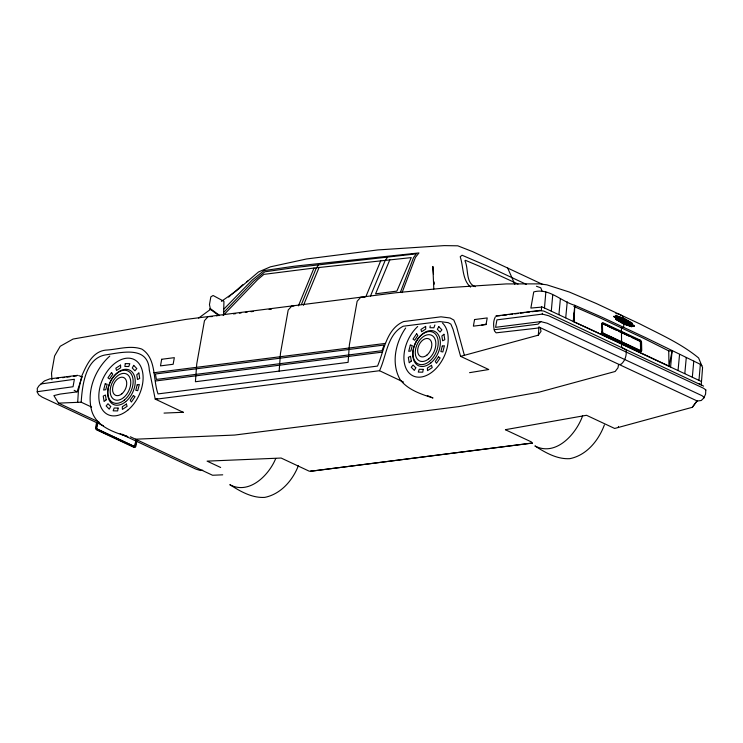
<?xml version="1.0" encoding="UTF-8"?>
<svg xmlns="http://www.w3.org/2000/svg" width="743" height="743" viewBox="0 0 743 743"><rect width="100%" height="100%" fill="white"/><g stroke="black" fill="none" stroke-linecap="round" stroke-linejoin="round"><path stroke-width="1.11" d="M37.419 391.858L37.243 388.413L39.017 385.719L44.413 380.945L49.93 378.837L77.746 375.308M701.866 365.714L700.463 364.367L645.472 337.573L601.709 317.094L574.785 305.327L573.252 321.301L574.088 321.868L574.785 305.327C561.123 301.417 548.854 287.634 533.743 291.925L530.864 308.076L542.436 307.035L701.494 381.54M77.69 402.334L78.414 390.809L81.776 375.995C86.708 364.599 93.107 350.259 107.633 349.99C118.908 349.108 130.629 345.189 141.746 349.052C156.587 358.247 152.761 379.255 158.018 393.911L377.518 366.085C384.094 350.752 386.202 329.084 403.56 321.561L440.989 316.815L450.1 317.985L453.834 320.066L456.536 326.521L464.421 355.442M91.593 407.071L81.173 402.195C82.343 385.004 85.482 357.049 106.955 354.69C122.781 352.219 148.089 346.015 149.297 369.977L155.213 399.102L183.372 412.374M155.213 399.102L157.702 398.88L156.467 399.047M279.154 371.101L280.464 353.389L288.191 310.035L291.823 305.967L293.912 305.958M469.557 372.67L488.736 369.522L460.595 356.343L453.054 329.363L450.871 324.134L448.196 322.648L439.819 321.57L403.198 326.223C387.066 334.619 386.546 355.86 379.524 370.72L403.486 382.051M700.055 384.493L551.956 314.828L543.95 311.131L541.313 310.685L541.619 306.71M701.188 385.524L702.581 367.571L698.606 357.959C681.108 343.517 660.063 334.304 640.029 323.985L596.267 303.497L569.296 292.027L546.894 284.848L539.78 283.872L506.308 283.919L449.617 287.569L395.48 292.807L185.546 319.453L73.074 339.04L60.22 346.275L54.592 355.971L51.518 373.246L51.945 379.822M460.595 356.343L538.303 335.167L538.991 327.059L697.027 400.895L692.365 407.285L614.656 428.46L586.515 415.291L505.454 429.668M544.48 307.946L545.845 291.99M698.977 380.267L700.352 364.311M560.389 298.658L558.922 314.623M679.566 354.402L678.062 370.376M551.287 311.085L552.727 295.12M567.234 301.825L565.72 317.79M686.272 357.578L684.814 373.553M692.337 377.1L693.776 361.144M573.865 306.469L599.555 317.66L643.317 338.149L668.737 350.882L672.118 350.882L670.595 366.856L599.703 333.57M631.559 326.391L623.925 323.892L616.216 319.314L616.17 318.171L616.551 319.165L624.371 323.688L631.856 326.251L632.014 325.313L631.559 326.391L624.074 323.827L616.253 319.295L616.086 318.208L621.78 321.217L621.612 319.982L623.08 320.27L623.117 321.626L624.018 322.1M631.717 325.453L627.343 323.716L627.315 322.592L626.479 323.372L624.213 322.471C624.436 321.375 624.668 322.416 623.749 322.221L622.82 321.765L622.783 320.4L621.752 319.917L621.78 321.217L622.049 319.787M627.389 323.688L627.612 322.453C626.07 325.378 632.711 323.669 631.522 326.409M96.144 427.792L96.126 427.94A1.068 0.752 82.8 0 0 96.358 428.85M430.243 325.824L429.937 327.709L433.884 327.784L434.887 324.96M96.581 422.358L95.652 427.578A1.792 1.254 82.8 0 0 96.581 429.835L133.749 447.24A1.792 1.254 82.8 0 0 135.272 446.125M97.212 422.284L96.284 427.494A1.792 1.254 82.8 0 0 97.212 429.76L134.381 447.156A1.792 1.254 82.8 0 0 135.904 446.041L136.842 440.831M97.203 423.594L96.441 427.903A1.068 0.752 82.8 0 0 96.924 429.064L134.279 446.552A1.068 0.752 82.8 0 0 135.068 445.986L136.025 440.645M97.519 423.556L96.757 427.866A1.068 0.752 82.8 0 0 97.24 429.027L134.594 446.515A1.068 0.752 82.8 0 0 135.384 445.939L136.34 440.599M134.789 445.874L135.337 442.763M223.559 315.413L223.949 301.333L213.092 295.5L210.836 296.866L209.461 304.602L210.315 308.596L219.25 315.19M626.72 322.267L626.906 321.347M672.118 350.882L668.96 366.271L668.737 350.882M627.268 321.375L615.706 316.314L615.733 317.242L616.411 315.989L624.259 318.784L631.884 323.233L632.154 324.44L631.587 323.372L623.962 318.923L616.114 316.128L615.873 317.177L619.532 318.97L617.498 318.143M704.141 397.468L702.144 395.75L547.173 323.214L540.7 321.608L495.6 327.329L496.928 319.871L542.362 314.103L548.622 315.738L703.593 388.273L705.804 389.926L705.581 394.096L703.835 397.969M220.671 467.496L207.093 461.134L281.133 458.041L309.274 471.211L311.707 471.108L532.452 442.995M78.786 375.624L82.083 376.84L77.049 391.867L60.202 394.069L53.895 395.601L58.502 403.133L99.098 422.135M495.321 316.88C493.008 321.264 493.361 326.335 494.504 330.988L496.129 332.836L535.536 328.35L538.313 327.923L538.991 327.059M400.458 292.166L413.582 257.524L416.294 253.846L295.129 267.517L264.805 271.799L253.642 281.105L224.21 311.921M402.065 292.621L415.439 257.375L418.978 252.926L294.572 266.18L264.006 270.591L252.323 279.944L224.08 308.912M298.407 305.847L314.001 268.047L411.241 257.607L396.873 291.117L375.586 293.819L389.815 259.781M301.417 304.509L316.146 268.39L318.478 264.917M303.488 305.308L319.118 267.396M370.478 296.058L385.115 260.617L387.335 257.515M365.853 296.68L380.769 260.7M705.497 390.465L705.804 389.926M275.718 458.524C268.864 475.39 249.016 495.107 229.81 484.668C240.24 491.337 251.988 498.191 264.796 497.383C280.873 494.095 292.696 480.387 298.398 465.62M582.642 415.746C576.215 434.042 555.875 456.917 534.904 445.939C545.334 452.608 557.083 459.462 569.89 458.654C586.766 455.227 598.635 440.395 604.375 424.94M626.897 322.183L627.38 321.134M623.646 320.205L621.454 319.351L623.944 320.066L623.674 321.087L624.835 320.493L626.563 321.431L624.928 321.413M405.669 327.997C395.378 342.727 390.846 363.81 400.384 380.035C408.446 390.075 421.17 394.227 433.002 397.988L427.309 395.536M538.303 335.167L541.025 331.332L540.217 327.496M692.365 407.285L697.027 400.895M626.563 321.431C623.498 321.013 628.234 322.416 624.538 320.632M627.185 322.648L626.525 323.354L624.241 322.462M223.151 315.515L257.607 279.656L263.886 274.371L314.001 268.047M109.778 356.083C94.835 369.54 86.281 391.422 91.826 411.223C96.729 426.863 113.893 432.203 127.907 436.717L122.214 434.265M621.454 319.351L621.185 318.255L619.532 317.605L619.894 318.366L619.829 317.475L621.473 318.125L621.752 319.211M216.845 316.044L218.451 314.456M540.811 321.487L538.108 324.143L494.244 329.716M703.946 397.858L701.243 400.505L696.748 401.081M627.612 322.453L626.767 323.242L624.51 322.341M231.184 294.841L242.961 284.597M228.603 297.126L230.321 295.603M246.453 282.052L247.995 280.835M198.595 318.106L210.464 309.394M221.414 301.352L236.302 290.922L258.536 271.947L270.489 266.821L306.497 258.982L377.862 249.927L444.193 245.617L457.781 245.812L472.734 251.691L542.641 284.42M37.159 391.719L73.046 386.741L74.374 379.283L41.032 383.936M624.491 321.765L623.721 322.239L622.857 321.747L622.643 320.465L621.612 319.982M623.851 320.985L626.024 321.682M621.473 318.125L619.095 317.8L619.253 318.357L620.674 318.208L620.693 318.803L620.191 318.608C620.451 321.756 621.037 317.085 615.733 317.242M620.294 319.982L617.424 318.506L620.256 320.001L619.801 318.45L619.3 318.682L619.82 318.831M619.253 318.357L620.674 318.208M621.519 318.784L620.907 319.063L620.721 318.468M621.371 319.258L621.984 318.979M623.944 320.066L621.213 319.462M626.182 322.323L625.894 322.806L626.674 322.555M630.185 324.477L628.745 323.809L631.355 324.97L629.237 323.595L629.655 323.103L632.154 324.44M628.745 323.809L631.652 324.84L629.655 323.103M481.464 325.137L486.108 324.171M56.468 378.503L58.511 378.224M155.417 381.001L382.478 352.098M153.755 372.745L385.571 343.387M540.022 310.379L495.934 315.97L500.048 315.756M502.324 315.469L506.884 314.883M509.159 314.595L512.577 314.168M514.853 313.871L518.27 313.444M520.546 313.156L523.964 312.719M526.239 312.431L529.657 311.995M531.932 311.707L541.313 310.685M62.598 377.676L64.762 377.398M66.916 377.128L70.158 376.72M73.39 376.302L76.631 375.893M157.646 398.991L379.524 370.72M202.728 470.217L200.443 470.514L196.05 469.177L120.152 433.652M311.707 471.108L532.425 443.088M233.441 313.917L235.67 313.639M239.413 313.165L241.131 312.952M245.311 312.431L247.113 312.209M251.06 311.716L253.317 311.438M269.096 309.478L271.353 309.199M310.528 471.164L311.735 471.016M183.354 412.272L164.036 413.089M58.502 403.133L81.173 402.195M222.724 474.823L212.563 475.251L130.322 436.754M364.934 297.2L360.764 297.209L357.132 301.277L349.405 344.641L348.096 362.352L195.418 381.735L196.737 364.024L204.464 320.66L208.096 316.592L212.257 316.583M615.854 313.667L618.148 313.741L622.411 315.859L624.111 321.914L623.591 327.338L621.436 327.904L621.612 347.38L626.108 349.888C626.804 355.163 625.225 360.689 621.139 364.237L618.557 364.572L617.981 367.794L615.167 371.481L539.102 392.165L458.905 406.588L234.677 435.054L135.532 439.197M80.922 376.469L82.083 376.84M536.446 286.259L540.802 287.829L541.991 290.885M616.17 317.038L619.801 318.45M619.894 318.738L620.396 318.933L619.885 318.143M627.631 323.576L632.014 325.313M475.288 286.696C465.322 283.111 468.814 268.641 464.923 260.747L465.406 260.301L479.059 266.078L518.02 284.058M617.405 318.19L619.411 319.026M628.764 323.864C636.445 327.626 624.464 320.735 631.021 324.134M575.119 322.332L598.682 333.096M620.554 319.871L616.774 317.595M621.77 320.539L622.801 321.022M629.042 323.734L628.996 321.728L627.677 320.995L626.377 322.694L625.123 322.109L626.191 322.666M616.198 318.933L631.606 326.14M526.462 284.42L486.888 265.901L462.072 255.239L460.205 256.716C463.548 266.626 462.053 279.572 470.551 287.095M605.591 325.183L602.387 323.697A1.068 0.65 65.5 0 0 602.202 323.669M607.663 326.149L615.91 330.013M619.003 331.462L629.321 336.291M631.383 337.257L639.751 341.186M505.435 429.77L531.486 441.974M103.518 425.869L42.184 397.152L38.71 394.802L37.15 391.988M617.368 318.524L620.015 319.852M629.163 323.326L630.853 324.208M631.949 324.784L634.002 326.372L632.033 325.545L631.643 326.753L623.795 324.078L615.984 319.481L615.919 318.088L613.672 316.407M616.384 318.069L622.077 321.078M616.69 318.441L621.826 321.199M74.151 390.307L77.049 391.867M602.731 333.496L602.619 333.44A1.068 0.65 65.5 0 1 601.96 332.325L601.951 332.177M629.228 322.462L631.178 323.558M627.287 321.162L623.266 318.886L615.464 316.016L615.473 317.131M629.293 322.295L631.299 323.437M699.209 383.629L703.593 386.156M209.628 308.8L218.953 315.673M507.692 268.056L514.797 284.216M625.123 322.109L625.402 321.199M620.024 318.506L620.191 318.608M433.503 274.195L432.872 266.449L433.801 289.046M434.135 281.941L434.311 284.151M618.436 426.426L618.482 427.559M542.325 313.24L542.362 314.103M640.512 346.907L640.401 342.3A1.068 0.65 65.5 0 0 640.104 341.539M573.958 313.072L574.088 321.868M601.458 331.963A1.792 1.077 65.5 0 0 602.731 334.127L639.89 351.523A1.792 1.077 65.5 0 0 641.088 350.51M442.531 323.094A30.509 19.847 -64.9 0 1 438.872 365.212A30.509 19.847 -64.9 0 1 406.644 369.615A30.509 19.847 -64.9 0 1 417.696 326.493M602.099 324.069L602.285 332.177A1.068 0.65 65.5 0 0 602.945 333.291L640.299 350.78A1.068 0.65 65.5 0 0 640.912 350.25L640.726 342.151A1.068 0.65 65.5 0 0 640.067 341.037L602.712 323.549A1.068 0.65 65.5 0 0 602.099 324.069M602.424 323.92L602.61 332.028A1.068 0.65 65.5 0 0 603.27 333.143L640.624 350.631A1.068 0.65 65.5 0 0 641.237 350.111L641.051 342.003A1.068 0.65 65.5 0 0 640.392 340.888L603.037 323.4A1.068 0.65 65.5 0 0 602.424 323.92M118.109 408.083L117.654 410.916L113.168 410.833L114.162 408.009L118.109 408.083M125.298 363.606L124.843 366.438L128.799 366.513L129.793 363.689L125.298 363.606M423.204 369.355L422.748 372.187L418.253 372.104L419.256 369.28L423.204 369.355M161.677 359.268L160.497 365.881L173.147 364.274L174.326 357.662L161.677 359.268M474.563 319.546L473.384 326.158L486.043 324.561L487.213 317.939L474.563 319.546M632.265 325.434L632.014 326.586L624.269 323.864L616.356 319.314L616.133 317.985L614.09 316.852L614.071 316.221L615.91 316.936L616.226 315.673L624.25 318.441L632.061 323.084L632.395 324.57L634.253 325.573L634.271 326.251L632.265 325.434M105.218 383.834L103.621 390.047L105.766 389.713L107.168 384.242L105.218 383.834M137.195 384.809L135.783 390.279L137.734 390.688L139.331 384.475L137.195 384.809M410.312 345.105L408.715 351.318L410.851 350.984L412.263 345.514L410.312 345.105M442.289 346.08L440.878 351.55L442.828 351.959L444.425 345.746L442.289 346.08M383.685 346.127L382.023 350.696L156.401 379.413L155.426 373.989L384.085 345.031L383.685 346.127M110.707 406.523L109.24 409.142L106.147 405.957L107.986 403.718L110.707 406.523M133.712 365.38L132.254 368.008L134.966 370.803L136.805 368.565L133.712 365.38M415.801 367.794L414.334 370.413L411.241 367.228L413.08 364.989L415.801 367.794M438.807 326.66L437.339 329.279L440.06 332.075L441.899 329.836L438.807 326.66M111.552 372.512L107.93 377.853L109.546 378.976L112.741 374.277L111.552 372.512M133.406 395.545L130.211 400.245L131.4 402.019L135.031 396.669L133.406 395.545M416.647 333.783L413.015 339.124L414.64 340.248L417.835 335.548L416.647 333.783M438.5 356.816L435.305 361.516L436.494 363.29L440.125 357.94L438.5 356.816M106.184 399.799L104.104 401.508L103.24 396.075L105.422 395.025L106.184 399.799M138.848 373.023L136.768 374.723L137.529 379.506L139.712 378.447L138.848 373.023M411.278 361.07L409.198 362.779L408.334 357.346L410.517 356.296L411.278 361.07M443.942 334.294L441.862 335.994L442.624 340.777L444.806 339.718L443.942 334.294M120.552 365.138L115.862 368.175L116.53 370.46L120.663 367.785L120.552 365.138M126.421 404.062L122.298 406.737L122.409 409.384L127.09 406.356L126.421 404.062M425.637 326.409L420.956 329.446L421.625 331.731L425.748 329.056L425.637 326.409M431.516 365.333L427.392 368.008L427.504 370.655L432.185 367.627L431.516 365.333M640.29 340.192L603.121 322.796A1.792 1.077 65.5 0 0 601.923 323.809L602.109 331.666A1.792 1.077 65.5 0 0 603.372 333.83L640.54 351.225A1.792 1.077 65.5 0 0 641.738 350.213L641.553 342.356A1.792 1.077 65.5 0 0 640.29 340.192M127.777 410.173A30.509 19.847 -64.9 0 0 135.802 360.485A30.509 19.847 -64.9 0 0 99.311 390.4A30.509 19.847 -64.9 0 0 127.777 410.173M123.635 397.57A14.182 9.222 -64.9 0 0 127.369 374.472A14.182 9.222 -64.9 0 0 110.401 388.375A14.182 9.222 -64.9 0 0 123.635 397.57M125.716 401.666A18.984 12.343 -64.9 0 0 130.712 370.757A18.984 12.343 -64.9 0 0 108.004 389.369A18.984 12.343 -64.9 0 0 125.716 401.666M124.369 400.087A17.498 11.377 -64.9 0 0 128.976 371.593A17.498 11.377 -64.9 0 0 108.051 388.747A17.498 11.377 -64.9 0 0 124.369 400.087M121.824 393.836A9.77 6.353 -64.9 0 0 124.397 377.927A9.77 6.353 -64.9 0 0 112.713 387.502A9.77 6.353 -64.9 0 0 121.824 393.836M428.73 358.841A14.182 9.222 -64.9 0 0 432.454 335.743A14.182 9.222 -64.9 0 0 415.495 349.647A14.182 9.222 -64.9 0 0 428.73 358.841M430.81 362.937A18.984 12.343 -64.9 0 0 435.807 332.028A18.984 12.343 -64.9 0 0 413.099 350.64A18.984 12.343 -64.9 0 0 430.81 362.937M429.463 361.358A17.498 11.377 -64.9 0 0 434.07 332.864A17.498 11.377 -64.9 0 0 413.145 350.018A17.498 11.377 -64.9 0 0 429.463 361.358M426.919 355.108A9.77 6.353 -64.9 0 0 429.491 339.198A9.77 6.353 -64.9 0 0 417.807 348.773A9.77 6.353 -64.9 0 0 426.919 355.108"/></g></svg>
